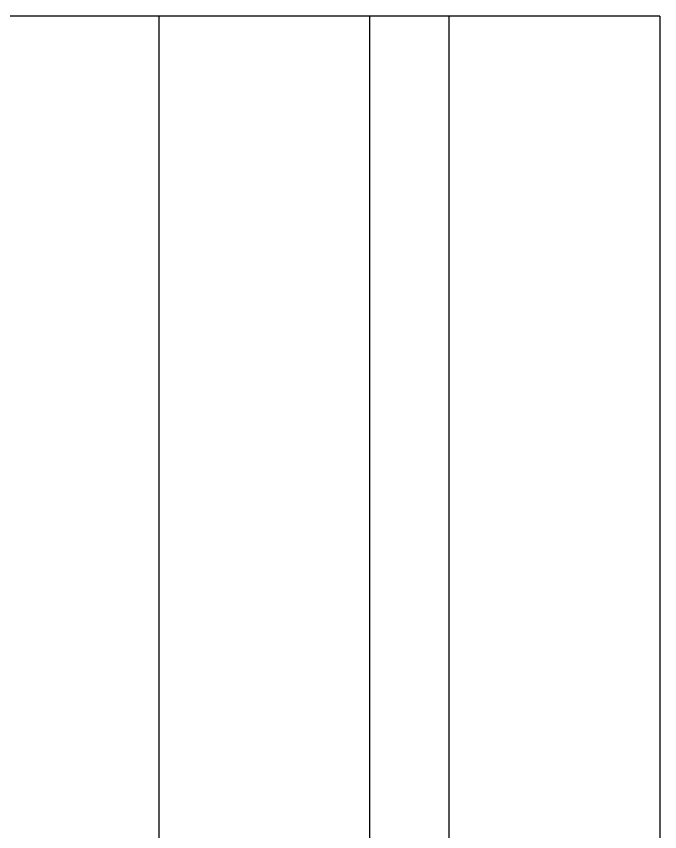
# Model space of a CAD drawing. Extents: x 4995099 to 5303443, y 4627657 to 4889583.
# Drawn here: x 5046060.2 to 5046241.8, y 4737716 to 4737945.9 of the extents above; entities that cross this region are included whole.
import ezdxf

# ---------------------------------------------------------------- set-up
doc = ezdxf.new("R2010")
doc.units = 0
doc.header["$LTSCALE"] = 1000
doc.header["$MEASUREMENT"] = 0
doc.layers.get('0').update_dxf_attribs({"color": 4, "linetype": 'CONTINUOUS'})

msp = doc.modelspace()

# ---------------------------------------------------------------- linework, layer by layer
at = {"linetype": 'Continuous'}
for p, q in [((5046241.81, 4737945.93), (5046039.66, 4737945.93)), ((5046100.42, 4737945.93), (5046100.42, 4732019.65)), ((5046159.95, 4737945.93), (5046159.95, 4732019.65)), ((5046182.28, 4737945.93), (5046182.28, 4732019.65)), ((5046241.81, 4737945.93), (5046241.81, 4732019.65))]:
    msp.add_line(p, q, dxfattribs=at)

doc.saveas('drawing.dxf')
